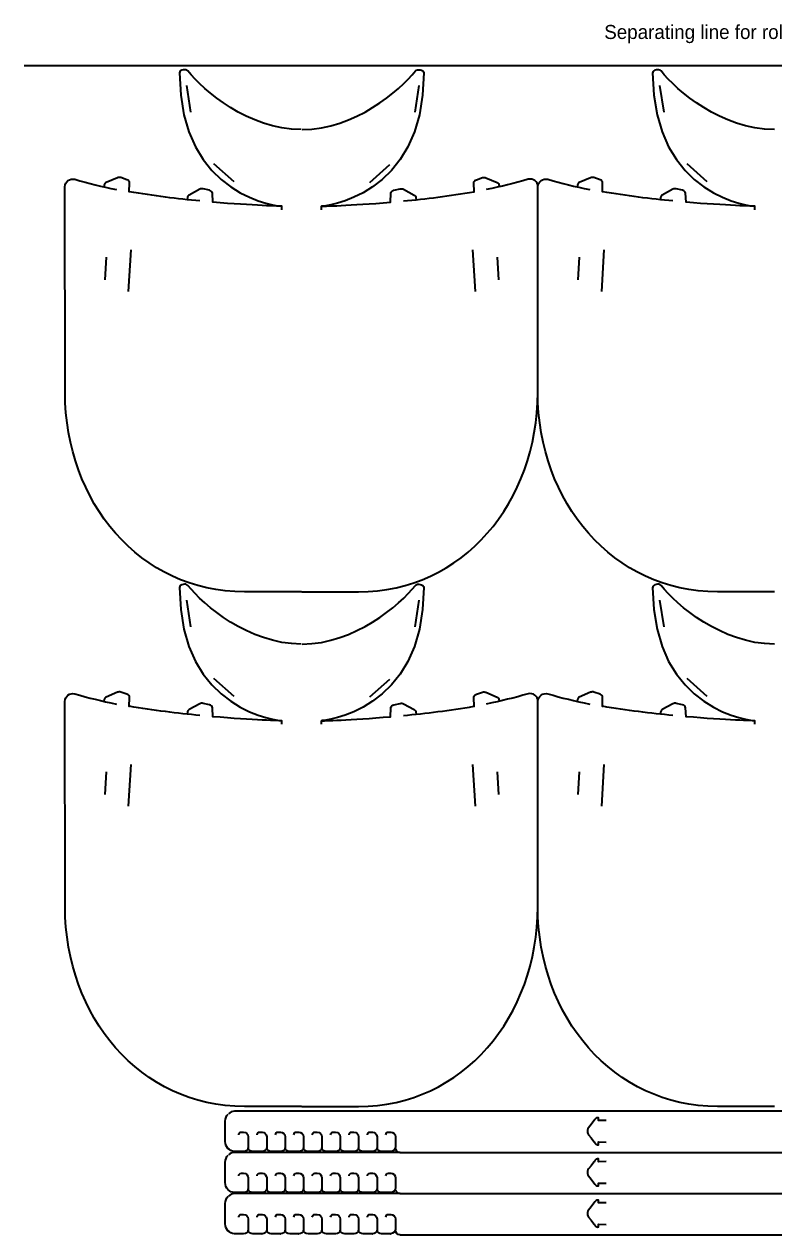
# Model space of a CAD drawing. Header units: inches. Extents: x 8 to 1056, y -872 to -97.
# Drawn here: x 8 to 488, y -872 to -97 of the extents above; entities that cross this region are included whole.
import ezdxf

# ---------------------------------------------------------------- set-up
doc = ezdxf.new("R2010")
doc.units = ezdxf.units.IN
doc.header["$MEASUREMENT"] = 0
doc.layers.add('Layer 1', color=7, linetype='Continuous')

msp = doc.modelspace()

# ---------------------------------------------------------------- linework, layer by layer
at = {"layer": 'Layer 1', "color": 240, "lineweight": 35, "true_color": 0xed1c24}
msp.add_lwpolyline([(7.7, -123.45), (1055.55, -123.45)], dxfattribs=at)
at = {"layer": 'Layer 1', "color": 250, "lineweight": 35, "true_color": 0x231f20}
for points in [[(114.37, -153.41), (111.77, -136.35)], [(257.91, -153.41), (260.52, -136.35)], [(417.18, -153.41), (414.57, -136.35)], [(142.05, -198.01), (129.14, -186.55)], [(228.83, -198.36), (241.74, -186.9)], [(444.85, -198.01), (431.94, -186.55)], [(172.59, -215.8), (172.59, -213.6)], [(197.94, -215.8), (197.94, -213.6)], [(475.39, -215.8), (475.39, -213.6)], [(60.14, -246.28), (59.28, -260.77)], [(75.94, -241.51), (74.26, -268.23)], [(294.59, -241.51), (296.27, -268.23)], [(310.38, -246.28), (311.24, -260.77)], [(362.95, -246.28), (362.09, -260.77)], [(378.74, -241.51), (377.06, -268.23)], [(114.37, -482.77), (111.77, -465.71)], [(257.91, -482.77), (260.52, -465.71)], [(417.18, -482.77), (414.57, -465.71)], [(142.05, -527.37), (129.14, -515.91)], [(228.83, -527.72), (241.74, -516.27)], [(444.85, -527.37), (431.94, -515.91)], [(172.59, -545.17), (172.59, -542.97)], [(197.94, -545.17), (197.94, -542.97)], [(475.39, -545.17), (475.39, -542.97)], [(75.94, -570.87), (74.26, -597.59)], [(294.59, -570.87), (296.27, -597.59)], [(378.74, -570.87), (377.06, -597.59)], [(60.14, -575.64), (59.28, -590.14)], [(310.38, -575.64), (311.24, -590.14)], [(362.95, -575.64), (362.09, -590.14)], [(248.19, -819.31), (142.3, -819.31)], [(248.19, -845.67), (142.3, -845.67)]]:
    msp.add_lwpolyline(points, dxfattribs=at)
for points, knots in [([(184.99, -164.53), (151.25, -164.44), (122.47, -139.56), (112.45, -126.95), (111.26, -125.46), (107.1, -126.32), (107.12, -128.22), (107.12, -128.22), (107.11, -128.22), (107.11, -128.22), (107.11, -208.88), (172.55, -213.6), (172.59, -213.6), (172.59, -213.6), (172.59, -213.6), (172.59, -213.6), (172.59, -213.6), (172.59, -213.6), (172.59, -213.6), (172.59, -213.6), (172.59, -213.6), (172.59, -213.6), (172.55, -213.6), (153.94, -213.2), (128.5, -211.01), (128.5, -211.01), (128.5, -211.01), (128.5, -211.01), (128.5, -211.01), (128.11, -205.28), (128.11, -205.28), (128.05, -204.29), (127.29, -203.77), (126.3, -203.39), (126.3, -203.39), (122.19, -202.44), (122.19, -202.44), (121.48, -202.28), (120.72, -202.38), (120.08, -202.73), (120.08, -202.73), (113.21, -206.49), (113.21, -206.49), (112.63, -206.81), (112.24, -207.4), (112.18, -208.06), (112.18, -208.06), (112.04, -209.46), (112.04, -209.46)], [0, 0, 0, 0, 1, 1, 1, 2, 2, 2, 3, 3, 3, 4, 4, 4, 5, 5, 5, 6, 6, 6, 7, 7, 7, 8, 8, 8, 9, 9, 9, 10, 10, 10, 11, 11, 11, 12, 12, 12, 13, 13, 13, 14, 14, 14, 15, 15, 15, 16, 16, 16, 16]), ([(185.54, -164.53), (219.27, -164.44), (248.05, -139.56), (258.08, -126.95), (259.26, -125.46), (263.43, -126.32), (263.41, -128.22), (263.41, -128.22), (263.42, -128.22), (263.42, -128.22), (263.42, -208.88), (197.97, -213.6), (197.94, -213.6), (197.94, -213.6), (197.94, -213.6), (197.94, -213.6), (197.94, -213.6), (197.94, -213.6), (197.94, -213.6), (197.94, -213.6), (197.94, -213.6), (197.94, -213.6), (197.98, -213.6), (216.59, -213.2), (242.02, -211.01), (242.02, -211.01), (242.02, -211.01), (242.02, -211.01), (242.02, -211.01), (242.42, -205.28), (242.42, -205.28), (242.47, -204.29), (243.24, -203.77), (244.23, -203.39), (244.23, -203.39), (248.33, -202.44), (248.33, -202.44), (249.05, -202.28), (249.8, -202.38), (250.45, -202.73), (250.45, -202.73), (257.32, -206.49), (257.32, -206.49), (257.9, -206.81), (258.29, -207.4), (258.35, -208.06), (258.35, -208.06), (258.48, -209.46), (258.48, -209.46)], [0, 0, 0, 0, 1, 1, 1, 2, 2, 2, 3, 3, 3, 4, 4, 4, 5, 5, 5, 6, 6, 6, 7, 7, 7, 8, 8, 8, 9, 9, 9, 10, 10, 10, 11, 11, 11, 12, 12, 12, 13, 13, 13, 14, 14, 14, 15, 15, 15, 16, 16, 16, 16]), ([(487.79, -164.53), (454.05, -164.44), (425.28, -139.56), (415.25, -126.95), (414.06, -125.46), (409.9, -126.32), (409.92, -128.22), (409.92, -128.22), (409.91, -128.22), (409.91, -128.22), (409.91, -208.88), (475.35, -213.6), (475.39, -213.6), (475.39, -213.6), (475.39, -213.6), (475.39, -213.6), (475.39, -213.6), (475.39, -213.6), (475.39, -213.6), (475.39, -213.6), (475.39, -213.6), (475.39, -213.6), (475.35, -213.6), (456.74, -213.2), (431.3, -211.01), (431.3, -211.01), (431.3, -211.01), (431.3, -211.01), (431.3, -211.01), (430.91, -205.28), (430.91, -205.28), (430.86, -204.29), (430.09, -203.77), (429.1, -203.39), (429.1, -203.39), (424.99, -202.44), (424.99, -202.44), (424.28, -202.28), (423.53, -202.38), (422.88, -202.73), (422.88, -202.73), (416.01, -206.49), (416.01, -206.49), (415.43, -206.81), (415.04, -207.4), (414.98, -208.06), (414.98, -208.06), (414.85, -209.46), (414.85, -209.46)], [0, 0, 0, 0, 1, 1, 1, 2, 2, 2, 3, 3, 3, 4, 4, 4, 5, 5, 5, 6, 6, 6, 7, 7, 7, 8, 8, 8, 9, 9, 9, 10, 10, 10, 11, 11, 11, 12, 12, 12, 13, 13, 13, 14, 14, 14, 15, 15, 15, 16, 16, 16, 16]), ([(185.06, -460.49), (185.06, -460.49), (148.62, -460.49), (148.62, -460.49), (81.82, -460.49), (33.87, -402.95), (33.87, -332.81), (33.87, -332.81), (33.71, -201.19), (33.71, -201.19), (33.71, -197.87), (36.88, -195.48), (40.07, -196.37), (49.01, -198.89), (57.07, -201.04), (66.82, -202.88)], [0, 0, 0, 0, 1, 1, 1, 2, 2, 2, 3, 3, 3, 4, 4, 4, 5, 5, 5, 5]), ([(120.09, -210.22), (106.02, -208.86), (90.41, -206.96), (74.96, -204.34), (74.96, -204.34), (74.95, -204.4), (74.95, -204.4), (74.95, -204.4), (74.95, -204.41), (74.95, -204.41), (74.95, -204.41), (75.09, -198.66), (75.09, -198.66), (75.13, -197.67), (74.42, -197.08), (73.47, -196.61), (73.47, -196.61), (69.47, -195.28), (69.47, -195.28), (68.77, -195.05), (68.01, -195.08), (67.34, -195.37), (67.34, -195.37), (60.15, -198.46), (60.15, -198.46), (59.54, -198.73), (59.1, -199.28), (58.97, -199.93), (58.97, -199.93), (58.71, -201.31), (58.71, -201.31)], [0, 0, 0, 0, 1, 1, 1, 2, 2, 2, 3, 3, 3, 4, 4, 4, 5, 5, 5, 6, 6, 6, 7, 7, 7, 8, 8, 8, 9, 9, 9, 10, 10, 10, 10]), ([(185.46, -460.49), (185.46, -460.49), (221.61, -460.49), (221.61, -460.49), (288.41, -460.49), (336.36, -402.95), (336.36, -332.81), (336.36, -332.81), (336.51, -201.19), (336.51, -201.19), (336.52, -197.87), (333.35, -195.48), (330.16, -196.37), (321.22, -198.89), (313.15, -201.04), (303.4, -202.88)], [0, 0, 0, 0, 1, 1, 1, 2, 2, 2, 3, 3, 3, 4, 4, 4, 5, 5, 5, 5]), ([(250.44, -210.22), (264.5, -208.86), (280.12, -206.96), (295.56, -204.34), (295.56, -204.34), (295.58, -204.4), (295.58, -204.4), (295.58, -204.4), (295.58, -204.41), (295.58, -204.41), (295.58, -204.41), (295.44, -198.66), (295.44, -198.66), (295.39, -197.67), (296.11, -197.08), (297.06, -196.61), (297.06, -196.61), (301.06, -195.28), (301.06, -195.28), (301.75, -195.05), (302.51, -195.08), (303.19, -195.37), (303.19, -195.37), (310.38, -198.46), (310.38, -198.46), (310.99, -198.73), (311.43, -199.28), (311.56, -199.93), (311.56, -199.93), (311.82, -201.31), (311.82, -201.31)], [0, 0, 0, 0, 1, 1, 1, 2, 2, 2, 3, 3, 3, 4, 4, 4, 5, 5, 5, 6, 6, 6, 7, 7, 7, 8, 8, 8, 9, 9, 9, 10, 10, 10, 10]), ([(336.51, -201.19), (336.51, -197.87), (339.68, -195.48), (342.87, -196.37), (351.81, -198.89), (359.87, -201.04), (369.63, -202.88)], [0, 0, 0, 0, 1, 1, 1, 2, 2, 2, 2]), ([(422.89, -210.22), (408.83, -208.86), (393.21, -206.96), (377.77, -204.34), (377.77, -204.34), (377.75, -204.4), (377.75, -204.4), (377.75, -204.4), (377.75, -204.41), (377.75, -204.41), (377.75, -204.41), (377.89, -198.66), (377.89, -198.66), (377.93, -197.67), (377.22, -197.08), (376.27, -196.61), (376.27, -196.61), (372.27, -195.28), (372.27, -195.28), (371.57, -195.05), (370.82, -195.08), (370.14, -195.37), (370.14, -195.37), (362.95, -198.46), (362.95, -198.46), (362.34, -198.73), (361.9, -199.28), (361.77, -199.93), (361.77, -199.93), (361.51, -201.31), (361.51, -201.31)], [0, 0, 0, 0, 1, 1, 1, 2, 2, 2, 3, 3, 3, 4, 4, 4, 5, 5, 5, 6, 6, 6, 7, 7, 7, 8, 8, 8, 9, 9, 9, 10, 10, 10, 10]), ([(487.87, -460.49), (487.87, -460.49), (451.42, -460.49), (451.42, -460.49), (384.62, -460.49), (336.36, -402.95), (336.36, -332.81)], [0, 0, 0, 0, 1, 1, 1, 2, 2, 2, 2]), ([(184.99, -493.89), (151.25, -493.8), (122.47, -468.92), (112.45, -456.31), (111.26, -454.82), (107.1, -455.68), (107.12, -457.59), (107.12, -457.59), (107.11, -457.59), (107.11, -457.59), (107.11, -538.24), (172.55, -542.97), (172.59, -542.97), (172.59, -542.97), (172.59, -542.97), (172.59, -542.97), (172.59, -542.97), (172.59, -542.97), (172.59, -542.97), (172.59, -542.97), (172.59, -542.97), (172.59, -542.97), (172.55, -542.97), (153.94, -542.56), (128.5, -540.37), (128.5, -540.37), (128.5, -540.38), (128.5, -540.38), (128.5, -540.38), (128.11, -534.64), (128.11, -534.64), (128.05, -533.65), (127.29, -533.13), (126.3, -532.75), (126.3, -532.75), (122.19, -531.81), (122.19, -531.81), (121.48, -531.64), (120.72, -531.75), (120.08, -532.1), (120.08, -532.1), (113.21, -535.85), (113.21, -535.85), (112.63, -536.17), (112.24, -536.76), (112.18, -537.42), (112.18, -537.42), (112.04, -538.82), (112.04, -538.82)], [0, 0, 0, 0, 1, 1, 1, 2, 2, 2, 3, 3, 3, 4, 4, 4, 5, 5, 5, 6, 6, 6, 7, 7, 7, 8, 8, 8, 9, 9, 9, 10, 10, 10, 11, 11, 11, 12, 12, 12, 13, 13, 13, 14, 14, 14, 15, 15, 15, 16, 16, 16, 16]), ([(185.54, -493.89), (219.27, -493.8), (248.05, -468.92), (258.08, -456.31), (259.26, -454.82), (263.43, -455.68), (263.41, -457.59), (263.41, -457.59), (263.42, -457.59), (263.42, -457.59), (263.42, -538.24), (197.97, -542.97), (197.94, -542.97), (197.94, -542.97), (197.94, -542.97), (197.94, -542.97), (197.94, -542.97), (197.94, -542.97), (197.94, -542.97), (197.94, -542.97), (197.94, -542.97), (197.94, -542.97), (197.98, -542.97), (216.59, -542.56), (242.02, -540.37), (242.02, -540.37), (242.02, -540.38), (242.02, -540.38), (242.02, -540.38), (242.42, -534.64), (242.42, -534.64), (242.47, -533.65), (243.24, -533.13), (244.23, -532.75), (244.23, -532.75), (248.33, -531.81), (248.33, -531.81), (249.05, -531.64), (249.8, -531.75), (250.45, -532.1), (250.45, -532.1), (257.32, -535.85), (257.32, -535.85), (257.9, -536.17), (258.29, -536.76), (258.35, -537.42), (258.35, -537.42), (258.48, -538.82), (258.48, -538.82)], [0, 0, 0, 0, 1, 1, 1, 2, 2, 2, 3, 3, 3, 4, 4, 4, 5, 5, 5, 6, 6, 6, 7, 7, 7, 8, 8, 8, 9, 9, 9, 10, 10, 10, 11, 11, 11, 12, 12, 12, 13, 13, 13, 14, 14, 14, 15, 15, 15, 16, 16, 16, 16]), ([(487.79, -493.89), (454.05, -493.8), (425.28, -468.92), (415.25, -456.31), (414.06, -454.82), (409.9, -455.68), (409.92, -457.59), (409.92, -457.59), (409.91, -457.59), (409.91, -457.59), (409.91, -538.24), (475.35, -542.97), (475.39, -542.97), (475.39, -542.97), (475.39, -542.97), (475.39, -542.97), (475.39, -542.97), (475.39, -542.97), (475.39, -542.97), (475.39, -542.97), (475.39, -542.97), (475.39, -542.97), (475.35, -542.97), (456.74, -542.56), (431.3, -540.37), (431.3, -540.37), (431.3, -540.38), (431.3, -540.38), (431.3, -540.38), (430.91, -534.64), (430.91, -534.64), (430.86, -533.65), (430.09, -533.13), (429.1, -532.75), (429.1, -532.75), (424.99, -531.81), (424.99, -531.81), (424.28, -531.64), (423.53, -531.75), (422.88, -532.1), (422.88, -532.1), (416.01, -535.85), (416.01, -535.85), (415.43, -536.17), (415.04, -536.76), (414.98, -537.42), (414.98, -537.42), (414.85, -538.82), (414.85, -538.82)], [0, 0, 0, 0, 1, 1, 1, 2, 2, 2, 3, 3, 3, 4, 4, 4, 5, 5, 5, 6, 6, 6, 7, 7, 7, 8, 8, 8, 9, 9, 9, 10, 10, 10, 11, 11, 11, 12, 12, 12, 13, 13, 13, 14, 14, 14, 15, 15, 15, 16, 16, 16, 16]), ([(185.06, -789.86), (185.06, -789.86), (148.62, -789.86), (148.62, -789.86), (81.82, -789.86), (33.87, -732.31), (33.87, -662.17), (33.87, -662.17), (33.71, -530.55), (33.71, -530.55), (33.71, -527.24), (36.88, -524.84), (40.07, -525.74), (49.01, -528.25), (57.07, -530.4), (66.82, -532.24)], [0, 0, 0, 0, 1, 1, 1, 2, 2, 2, 3, 3, 3, 4, 4, 4, 5, 5, 5, 5]), ([(120.09, -539.58), (106.02, -538.22), (90.41, -536.33), (74.96, -533.7), (74.96, -533.7), (74.95, -533.76), (74.95, -533.76), (74.95, -533.76), (74.95, -533.77), (74.95, -533.77), (74.95, -533.77), (75.09, -528.02), (75.09, -528.02), (75.13, -527.03), (74.42, -526.44), (73.47, -525.97), (73.47, -525.97), (69.47, -524.65), (69.47, -524.65), (68.77, -524.41), (68.01, -524.45), (67.34, -524.74), (67.34, -524.74), (60.15, -527.83), (60.15, -527.83), (59.54, -528.09), (59.1, -528.64), (58.97, -529.29), (58.97, -529.29), (58.71, -530.67), (58.71, -530.67)], [0, 0, 0, 0, 1, 1, 1, 2, 2, 2, 3, 3, 3, 4, 4, 4, 5, 5, 5, 6, 6, 6, 7, 7, 7, 8, 8, 8, 9, 9, 9, 10, 10, 10, 10]), ([(185.46, -789.86), (185.46, -789.86), (221.61, -789.86), (221.61, -789.86), (288.41, -789.86), (336.36, -732.31), (336.36, -662.17), (336.36, -662.17), (336.51, -530.55), (336.51, -530.55), (336.52, -527.24), (333.35, -524.84), (330.16, -525.74), (321.22, -528.25), (313.15, -530.4), (303.4, -532.24)], [0, 0, 0, 0, 1, 1, 1, 2, 2, 2, 3, 3, 3, 4, 4, 4, 5, 5, 5, 5]), ([(250.44, -539.58), (264.5, -538.22), (280.12, -536.33), (295.56, -533.7), (295.56, -533.7), (295.58, -533.76), (295.58, -533.76), (295.58, -533.76), (295.58, -533.77), (295.58, -533.77), (295.58, -533.77), (295.44, -528.02), (295.44, -528.02), (295.39, -527.03), (296.11, -526.44), (297.06, -525.97), (297.06, -525.97), (301.06, -524.65), (301.06, -524.65), (301.75, -524.41), (302.51, -524.45), (303.19, -524.74), (303.19, -524.74), (310.38, -527.83), (310.38, -527.83), (310.99, -528.09), (311.43, -528.64), (311.56, -529.29), (311.56, -529.29), (311.82, -530.67), (311.82, -530.67)], [0, 0, 0, 0, 1, 1, 1, 2, 2, 2, 3, 3, 3, 4, 4, 4, 5, 5, 5, 6, 6, 6, 7, 7, 7, 8, 8, 8, 9, 9, 9, 10, 10, 10, 10]), ([(336.51, -530.55), (336.51, -527.24), (339.68, -524.84), (342.87, -525.74), (351.81, -528.25), (359.87, -530.4), (369.63, -532.24)], [0, 0, 0, 0, 1, 1, 1, 2, 2, 2, 2]), ([(422.89, -539.58), (408.83, -538.22), (393.21, -536.33), (377.77, -533.7), (377.77, -533.7), (377.75, -533.76), (377.75, -533.76), (377.75, -533.76), (377.75, -533.77), (377.75, -533.77), (377.75, -533.77), (377.89, -528.02), (377.89, -528.02), (377.93, -527.03), (377.22, -526.44), (376.27, -525.97), (376.27, -525.97), (372.27, -524.65), (372.27, -524.65), (371.57, -524.41), (370.82, -524.45), (370.14, -524.74), (370.14, -524.74), (362.95, -527.83), (362.95, -527.83), (362.34, -528.09), (361.9, -528.64), (361.77, -529.29), (361.77, -529.29), (361.51, -530.67), (361.51, -530.67)], [0, 0, 0, 0, 1, 1, 1, 2, 2, 2, 3, 3, 3, 4, 4, 4, 5, 5, 5, 6, 6, 6, 7, 7, 7, 8, 8, 8, 9, 9, 9, 10, 10, 10, 10]), ([(487.87, -789.86), (487.87, -789.86), (451.42, -789.86), (451.42, -789.86), (384.62, -789.86), (336.36, -732.31), (336.36, -662.17)], [0, 0, 0, 0, 1, 1, 1, 2, 2, 2, 2]), ([(144.96, -807.97), (144.96, -807.03), (145.72, -806.27), (146.66, -806.27), (146.66, -806.27), (148.14, -806.27), (148.14, -806.27), (149.78, -806.27), (151.11, -807.6), (151.11, -809.24), (151.11, -809.24), (151.11, -816.36), (151.11, -816.36), (151.11, -817.99), (149.78, -818.62), (148.14, -818.62), (148.14, -818.62), (148.01, -818.62), (148.01, -818.62), (148.01, -818.62), (142.3, -818.62), (142.3, -818.62), (142.3, -818.62), (142.26, -818.61), (142.26, -818.61), (142.26, -818.61), (142.3, -818.61), (142.3, -818.61), (139.02, -818.61), (136.35, -815.76), (136.35, -812.26), (136.35, -812.26), (136.35, -799.32), (136.35, -799.32), (136.35, -797.5), (137.08, -795.86), (138.23, -794.71)], [0, 0, 0, 0, 1, 1, 1, 2, 2, 2, 3, 3, 3, 4, 4, 4, 5, 5, 5, 6, 6, 6, 7, 7, 7, 8, 8, 8, 9, 9, 9, 10, 10, 10, 11, 11, 11, 12, 12, 12, 12]), ([(721.51, -795.94), (721.51, -794.31), (720.19, -792.98), (718.55, -792.98), (718.55, -792.98), (142.3, -792.97), (142.3, -792.97), (140.86, -792.97), (139.47, -793.59), (138.44, -794.5)], [0, 0, 0, 0, 1, 1, 1, 2, 2, 2, 3, 3, 3, 3]), ([(380.22, -798.79), (380.22, -798.79), (375.19, -798.9), (375.19, -798.9), (375.19, -798.9), (375.19, -797.14), (375.19, -797.14), (375.19, -796.92), (374.27, -797.13), (374.07, -797.21), (372.97, -797.67), (374.07, -797.21), (368.77, -803.5), (368.41, -803.93), (368.13, -804.41), (368.13, -804.97), (368.13, -804.97), (368.13, -806.5), (368.13, -806.5), (368.13, -807.05), (368.41, -807.54), (368.77, -807.96), (374.07, -814.25), (372.97, -813.8), (374.07, -814.25), (374.27, -814.34), (375.19, -814.54), (375.19, -814.33), (375.19, -814.33), (375.19, -812.57), (375.19, -812.57), (375.19, -812.57), (380.22, -812.67), (380.22, -812.67)], [0, 0, 0, 0, 1, 1, 1, 2, 2, 2, 3, 3, 3, 4, 4, 4, 5, 5, 5, 6, 6, 6, 7, 7, 7, 8, 8, 8, 9, 9, 9, 10, 10, 10, 11, 11, 11, 11]), ([(156.73, -807.97), (156.73, -807.03), (157.49, -806.27), (158.43, -806.27), (158.43, -806.27), (159.91, -806.27), (159.91, -806.27), (161.55, -806.27), (162.88, -807.6), (162.88, -809.24), (162.88, -809.24), (162.88, -816.36), (162.88, -816.36), (162.88, -817.99), (161.55, -818.62), (159.91, -818.62), (159.91, -818.62), (159.78, -818.62), (159.78, -818.62), (159.78, -818.62), (159.91, -818.62), (159.91, -818.62), (159.91, -818.62), (154.07, -818.62), (154.07, -818.62), (152.43, -818.62), (151.11, -817.99), (151.11, -816.36)], [0, 0, 0, 0, 1, 1, 1, 2, 2, 2, 3, 3, 3, 4, 4, 4, 5, 5, 5, 6, 6, 6, 7, 7, 7, 8, 8, 8, 9, 9, 9, 9]), ([(168.5, -807.97), (168.5, -807.03), (169.26, -806.27), (170.2, -806.27), (170.2, -806.27), (171.68, -806.27), (171.68, -806.27), (173.32, -806.27), (174.64, -807.6), (174.64, -809.24), (174.64, -809.24), (174.64, -816.36), (174.64, -816.36), (174.64, -817.99), (173.32, -818.62), (171.68, -818.62), (171.68, -818.62), (171.55, -818.62), (171.55, -818.62), (171.55, -818.62), (171.68, -818.62), (171.68, -818.62), (171.68, -818.62), (165.84, -818.62), (165.84, -818.62), (164.2, -818.62), (162.88, -817.99), (162.88, -816.36)], [0, 0, 0, 0, 1, 1, 1, 2, 2, 2, 3, 3, 3, 4, 4, 4, 5, 5, 5, 6, 6, 6, 7, 7, 7, 8, 8, 8, 9, 9, 9, 9]), ([(180.27, -807.97), (180.27, -807.03), (181.03, -806.27), (181.97, -806.27), (181.97, -806.27), (183.45, -806.27), (183.45, -806.27), (185.09, -806.27), (186.41, -807.6), (186.41, -809.24), (186.41, -809.24), (186.41, -816.36), (186.41, -816.36), (186.41, -817.99), (185.09, -818.62), (183.45, -818.62), (183.45, -818.62), (183.32, -818.62), (183.32, -818.62), (183.32, -818.62), (183.45, -818.62), (183.45, -818.62), (183.45, -818.62), (177.61, -818.62), (177.61, -818.62), (175.97, -818.62), (174.64, -817.99), (174.64, -816.36)], [0, 0, 0, 0, 1, 1, 1, 2, 2, 2, 3, 3, 3, 4, 4, 4, 5, 5, 5, 6, 6, 6, 7, 7, 7, 8, 8, 8, 9, 9, 9, 9]), ([(192.04, -807.97), (192.04, -807.03), (192.8, -806.27), (193.74, -806.27), (193.74, -806.27), (195.22, -806.27), (195.22, -806.27), (196.86, -806.27), (198.18, -807.6), (198.18, -809.24), (198.18, -809.24), (198.18, -816.36), (198.18, -816.36), (198.18, -817.99), (196.86, -818.62), (195.22, -818.62), (195.22, -818.62), (195.09, -818.62), (195.09, -818.62), (195.09, -818.62), (195.22, -818.62), (195.22, -818.62), (195.22, -818.62), (189.38, -818.62), (189.38, -818.62), (187.74, -818.62), (186.41, -817.99), (186.41, -816.36)], [0, 0, 0, 0, 1, 1, 1, 2, 2, 2, 3, 3, 3, 4, 4, 4, 5, 5, 5, 6, 6, 6, 7, 7, 7, 8, 8, 8, 9, 9, 9, 9]), ([(203.81, -807.97), (203.81, -807.03), (204.57, -806.27), (205.51, -806.27), (205.51, -806.27), (206.99, -806.27), (206.99, -806.27), (208.63, -806.27), (209.95, -807.6), (209.95, -809.24), (209.95, -809.24), (209.95, -816.36), (209.95, -816.36), (209.95, -817.99), (208.63, -818.62), (206.99, -818.62), (206.99, -818.62), (206.86, -818.62), (206.86, -818.62), (206.86, -818.62), (206.99, -818.62), (206.99, -818.62), (206.99, -818.62), (201.15, -818.62), (201.15, -818.62), (199.51, -818.62), (198.18, -817.99), (198.18, -816.36)], [0, 0, 0, 0, 1, 1, 1, 2, 2, 2, 3, 3, 3, 4, 4, 4, 5, 5, 5, 6, 6, 6, 7, 7, 7, 8, 8, 8, 9, 9, 9, 9]), ([(215.58, -807.97), (215.58, -807.03), (216.34, -806.27), (217.27, -806.27), (217.27, -806.27), (218.76, -806.27), (218.76, -806.27), (220.4, -806.27), (221.72, -807.6), (221.72, -809.24), (221.72, -809.24), (221.72, -816.36), (221.72, -816.36), (221.72, -817.99), (220.4, -818.62), (218.76, -818.62), (218.76, -818.62), (218.63, -818.62), (218.63, -818.62), (218.63, -818.62), (218.76, -818.62), (218.76, -818.62), (218.76, -818.62), (212.92, -818.62), (212.92, -818.62), (211.28, -818.62), (209.95, -817.99), (209.95, -816.36)], [0, 0, 0, 0, 1, 1, 1, 2, 2, 2, 3, 3, 3, 4, 4, 4, 5, 5, 5, 6, 6, 6, 7, 7, 7, 8, 8, 8, 9, 9, 9, 9]), ([(227.35, -807.97), (227.35, -807.03), (228.11, -806.27), (229.04, -806.27), (229.04, -806.27), (230.53, -806.27), (230.53, -806.27), (232.16, -806.27), (233.49, -807.6), (233.49, -809.24), (233.49, -809.24), (233.49, -816.36), (233.49, -816.36), (233.49, -817.99), (232.16, -818.62), (230.53, -818.62), (230.53, -818.62), (230.4, -818.62), (230.4, -818.62), (230.4, -818.62), (230.53, -818.62), (230.53, -818.62), (230.53, -818.62), (224.69, -818.62), (224.69, -818.62), (223.05, -818.62), (221.72, -817.99), (221.72, -816.36)], [0, 0, 0, 0, 1, 1, 1, 2, 2, 2, 3, 3, 3, 4, 4, 4, 5, 5, 5, 6, 6, 6, 7, 7, 7, 8, 8, 8, 9, 9, 9, 9]), ([(239.12, -807.97), (239.12, -807.03), (239.88, -806.27), (240.81, -806.27), (240.81, -806.27), (242.3, -806.27), (242.3, -806.27), (243.93, -806.27), (245.26, -807.6), (245.26, -809.24), (245.26, -809.24), (245.26, -815.65), (245.26, -815.65), (245.26, -817.29), (243.93, -818.62), (242.3, -818.62), (242.3, -818.62), (242.17, -818.62), (242.17, -818.62), (242.17, -818.62), (242.3, -818.62), (242.3, -818.62), (242.3, -818.62), (236.46, -818.62), (236.46, -818.62), (234.82, -818.62), (233.49, -817.99), (233.49, -816.36)], [0, 0, 0, 0, 1, 1, 1, 2, 2, 2, 3, 3, 3, 4, 4, 4, 5, 5, 5, 6, 6, 6, 7, 7, 7, 8, 8, 8, 9, 9, 9, 9]), ([(144.96, -834.32), (144.96, -833.38), (145.72, -832.62), (146.66, -832.62), (146.66, -832.62), (148.14, -832.62), (148.14, -832.62), (149.78, -832.62), (151.11, -833.95), (151.11, -835.59), (151.11, -835.59), (151.11, -842.7), (151.11, -842.7), (151.11, -844.34), (149.78, -844.96), (148.14, -844.96), (148.14, -844.96), (148.01, -844.96), (148.01, -844.96), (148.01, -844.96), (142.3, -844.96), (142.3, -844.96), (142.3, -844.96), (142.26, -844.96), (142.26, -844.96), (142.26, -844.96), (142.3, -844.96), (142.3, -844.96), (139.02, -844.96), (136.35, -842.11), (136.35, -838.61), (136.35, -838.61), (136.35, -825.67), (136.35, -825.67), (136.35, -823.85), (137.08, -822.21), (138.23, -821.05)], [0, 0, 0, 0, 1, 1, 1, 2, 2, 2, 3, 3, 3, 4, 4, 4, 5, 5, 5, 6, 6, 6, 7, 7, 7, 8, 8, 8, 9, 9, 9, 10, 10, 10, 11, 11, 11, 12, 12, 12, 12]), ([(248.19, -819.31), (248.19, -819.31), (248.23, -819.31), (248.23, -819.31), (246.59, -819.31), (245.26, -817.98), (245.26, -816.35)], [0, 0, 0, 0, 1, 1, 1, 2, 2, 2, 2]), ([(248.19, -819.32), (248.19, -819.32), (824.47, -819.32), (824.47, -819.32), (825.91, -819.32), (827.3, -818.7), (828.33, -817.79)], [0, 0, 0, 0, 1, 1, 1, 2, 2, 2, 2]), ([(380.22, -825.14), (380.22, -825.14), (375.19, -825.25), (375.19, -825.25), (375.19, -825.25), (375.19, -823.48), (375.19, -823.48), (375.19, -823.27), (374.27, -823.48), (374.07, -823.56), (372.97, -824.01), (374.07, -823.56), (368.77, -829.85), (368.41, -830.28), (368.13, -830.76), (368.13, -831.32), (368.13, -831.32), (368.13, -832.85), (368.13, -832.85), (368.13, -833.4), (368.41, -833.88), (368.77, -834.31), (374.07, -840.6), (372.97, -840.15), (374.07, -840.6), (374.27, -840.68), (375.19, -840.89), (375.19, -840.68), (375.19, -840.68), (375.19, -838.91), (375.19, -838.91), (375.19, -838.91), (380.22, -839.02), (380.22, -839.02)], [0, 0, 0, 0, 1, 1, 1, 2, 2, 2, 3, 3, 3, 4, 4, 4, 5, 5, 5, 6, 6, 6, 7, 7, 7, 8, 8, 8, 9, 9, 9, 10, 10, 10, 11, 11, 11, 11]), ([(156.73, -834.32), (156.73, -833.38), (157.49, -832.62), (158.43, -832.62), (158.43, -832.62), (159.91, -832.62), (159.91, -832.62), (161.55, -832.62), (162.88, -833.95), (162.88, -835.59), (162.88, -835.59), (162.88, -842.7), (162.88, -842.7), (162.88, -844.34), (161.55, -844.96), (159.91, -844.96), (159.91, -844.96), (159.78, -844.96), (159.78, -844.96), (159.78, -844.96), (159.91, -844.96), (159.91, -844.96), (159.91, -844.96), (154.07, -844.96), (154.07, -844.96), (152.43, -844.96), (151.11, -844.34), (151.11, -842.7)], [0, 0, 0, 0, 1, 1, 1, 2, 2, 2, 3, 3, 3, 4, 4, 4, 5, 5, 5, 6, 6, 6, 7, 7, 7, 8, 8, 8, 9, 9, 9, 9]), ([(168.5, -834.32), (168.5, -833.38), (169.26, -832.62), (170.2, -832.62), (170.2, -832.62), (171.68, -832.62), (171.68, -832.62), (173.32, -832.62), (174.64, -833.95), (174.64, -835.59), (174.64, -835.59), (174.64, -842.7), (174.64, -842.7), (174.64, -844.34), (173.32, -844.96), (171.68, -844.96), (171.68, -844.96), (171.55, -844.96), (171.55, -844.96), (171.55, -844.96), (171.68, -844.96), (171.68, -844.96), (171.68, -844.96), (165.84, -844.96), (165.84, -844.96), (164.2, -844.96), (162.88, -844.34), (162.88, -842.7)], [0, 0, 0, 0, 1, 1, 1, 2, 2, 2, 3, 3, 3, 4, 4, 4, 5, 5, 5, 6, 6, 6, 7, 7, 7, 8, 8, 8, 9, 9, 9, 9]), ([(180.27, -834.32), (180.27, -833.38), (181.03, -832.62), (181.97, -832.62), (181.97, -832.62), (183.45, -832.62), (183.45, -832.62), (185.09, -832.62), (186.41, -833.95), (186.41, -835.59), (186.41, -835.59), (186.41, -842.7), (186.41, -842.7), (186.41, -844.34), (185.09, -844.96), (183.45, -844.96), (183.45, -844.96), (183.32, -844.96), (183.32, -844.96), (183.32, -844.96), (183.45, -844.96), (183.45, -844.96), (183.45, -844.96), (177.61, -844.96), (177.61, -844.96), (175.97, -844.96), (174.64, -844.34), (174.64, -842.7)], [0, 0, 0, 0, 1, 1, 1, 2, 2, 2, 3, 3, 3, 4, 4, 4, 5, 5, 5, 6, 6, 6, 7, 7, 7, 8, 8, 8, 9, 9, 9, 9]), ([(192.04, -834.32), (192.04, -833.38), (192.8, -832.62), (193.74, -832.62), (193.74, -832.62), (195.22, -832.62), (195.22, -832.62), (196.86, -832.62), (198.18, -833.95), (198.18, -835.59), (198.18, -835.59), (198.18, -842.7), (198.18, -842.7), (198.18, -844.34), (196.86, -844.96), (195.22, -844.96), (195.22, -844.96), (195.09, -844.96), (195.09, -844.96), (195.09, -844.96), (195.22, -844.96), (195.22, -844.96), (195.22, -844.96), (189.38, -844.96), (189.38, -844.96), (187.74, -844.96), (186.41, -844.34), (186.41, -842.7)], [0, 0, 0, 0, 1, 1, 1, 2, 2, 2, 3, 3, 3, 4, 4, 4, 5, 5, 5, 6, 6, 6, 7, 7, 7, 8, 8, 8, 9, 9, 9, 9]), ([(203.81, -834.32), (203.81, -833.38), (204.57, -832.62), (205.51, -832.62), (205.51, -832.62), (206.99, -832.62), (206.99, -832.62), (208.63, -832.62), (209.95, -833.95), (209.95, -835.59), (209.95, -835.59), (209.95, -842.7), (209.95, -842.7), (209.95, -844.34), (208.63, -844.96), (206.99, -844.96), (206.99, -844.96), (206.86, -844.96), (206.86, -844.96), (206.86, -844.96), (206.99, -844.96), (206.99, -844.96), (206.99, -844.96), (201.15, -844.96), (201.15, -844.96), (199.51, -844.96), (198.18, -844.34), (198.18, -842.7)], [0, 0, 0, 0, 1, 1, 1, 2, 2, 2, 3, 3, 3, 4, 4, 4, 5, 5, 5, 6, 6, 6, 7, 7, 7, 8, 8, 8, 9, 9, 9, 9]), ([(215.58, -834.32), (215.58, -833.38), (216.34, -832.62), (217.27, -832.62), (217.27, -832.62), (218.76, -832.62), (218.76, -832.62), (220.4, -832.62), (221.72, -833.95), (221.72, -835.59), (221.72, -835.59), (221.72, -842.7), (221.72, -842.7), (221.72, -844.34), (220.4, -844.96), (218.76, -844.96), (218.76, -844.96), (218.63, -844.96), (218.63, -844.96), (218.63, -844.96), (218.76, -844.96), (218.76, -844.96), (218.76, -844.96), (212.92, -844.96), (212.92, -844.96), (211.28, -844.96), (209.95, -844.34), (209.95, -842.7)], [0, 0, 0, 0, 1, 1, 1, 2, 2, 2, 3, 3, 3, 4, 4, 4, 5, 5, 5, 6, 6, 6, 7, 7, 7, 8, 8, 8, 9, 9, 9, 9]), ([(227.35, -834.32), (227.35, -833.38), (228.11, -832.62), (229.04, -832.62), (229.04, -832.62), (230.53, -832.62), (230.53, -832.62), (232.16, -832.62), (233.49, -833.95), (233.49, -835.59), (233.49, -835.59), (233.49, -842.7), (233.49, -842.7), (233.49, -844.34), (232.16, -844.96), (230.53, -844.96), (230.53, -844.96), (230.4, -844.96), (230.4, -844.96), (230.4, -844.96), (230.53, -844.96), (230.53, -844.96), (230.53, -844.96), (224.69, -844.96), (224.69, -844.96), (223.05, -844.96), (221.72, -844.34), (221.72, -842.7)], [0, 0, 0, 0, 1, 1, 1, 2, 2, 2, 3, 3, 3, 4, 4, 4, 5, 5, 5, 6, 6, 6, 7, 7, 7, 8, 8, 8, 9, 9, 9, 9]), ([(239.12, -834.32), (239.12, -833.38), (239.88, -832.62), (240.81, -832.62), (240.81, -832.62), (242.3, -832.62), (242.3, -832.62), (243.93, -832.62), (245.26, -833.95), (245.26, -835.59), (245.26, -835.59), (245.26, -842), (245.26, -842), (245.26, -843.64), (243.93, -844.96), (242.3, -844.96), (242.3, -844.96), (242.17, -844.96), (242.17, -844.96), (242.17, -844.96), (242.3, -844.96), (242.3, -844.96), (242.3, -844.96), (236.46, -844.96), (236.46, -844.96), (234.82, -844.96), (233.49, -844.34), (233.49, -842.7)], [0, 0, 0, 0, 1, 1, 1, 2, 2, 2, 3, 3, 3, 4, 4, 4, 5, 5, 5, 6, 6, 6, 7, 7, 7, 8, 8, 8, 9, 9, 9, 9]), ([(248.19, -845.66), (248.19, -845.66), (248.23, -845.66), (248.23, -845.66), (246.59, -845.66), (245.26, -844.33), (245.26, -842.69)], [0, 0, 0, 0, 1, 1, 1, 2, 2, 2, 2]), ([(248.19, -845.67), (248.19, -845.67), (824.47, -845.67), (824.47, -845.67), (825.91, -845.67), (827.3, -845.05), (828.33, -844.14)], [0, 0, 0, 0, 1, 1, 1, 2, 2, 2, 2]), ([(144.96, -860.67), (144.96, -859.73), (145.72, -858.97), (146.66, -858.97), (146.66, -858.97), (148.14, -858.97), (148.14, -858.97), (149.78, -858.97), (151.11, -860.3), (151.11, -861.93), (151.11, -861.93), (151.11, -869.05), (151.11, -869.05), (151.11, -870.69), (149.78, -871.31), (148.14, -871.31), (148.14, -871.31), (148.01, -871.31), (148.01, -871.31), (148.01, -871.31), (142.3, -871.31), (142.3, -871.31), (142.3, -871.31), (142.26, -871.3), (142.26, -871.3), (142.26, -871.3), (142.3, -871.3), (142.3, -871.3), (139.02, -871.3), (136.35, -868.46), (136.35, -864.95), (136.35, -864.95), (136.35, -852.02), (136.35, -852.02), (136.35, -850.2), (137.08, -848.56), (138.23, -847.4)], [0, 0, 0, 0, 1, 1, 1, 2, 2, 2, 3, 3, 3, 4, 4, 4, 5, 5, 5, 6, 6, 6, 7, 7, 7, 8, 8, 8, 9, 9, 9, 10, 10, 10, 11, 11, 11, 12, 12, 12, 12]), ([(380.22, -851.49), (380.22, -851.49), (375.19, -851.59), (375.19, -851.59), (375.19, -851.59), (375.19, -849.83), (375.19, -849.83), (375.19, -849.62), (374.27, -849.82), (374.07, -849.91), (372.97, -850.36), (374.07, -849.91), (368.77, -856.2), (368.41, -856.62), (368.13, -857.11), (368.13, -857.66), (368.13, -857.66), (368.13, -859.19), (368.13, -859.19), (368.13, -859.75), (368.41, -860.23), (368.77, -860.66), (374.07, -866.95), (372.97, -866.5), (374.07, -866.95), (374.27, -867.03), (375.19, -867.24), (375.19, -867.03), (375.19, -867.03), (375.19, -865.26), (375.19, -865.26), (375.19, -865.26), (380.22, -865.37), (380.22, -865.37)], [0, 0, 0, 0, 1, 1, 1, 2, 2, 2, 3, 3, 3, 4, 4, 4, 5, 5, 5, 6, 6, 6, 7, 7, 7, 8, 8, 8, 9, 9, 9, 10, 10, 10, 11, 11, 11, 11]), ([(156.73, -860.67), (156.73, -859.73), (157.49, -858.97), (158.43, -858.97), (158.43, -858.97), (159.91, -858.97), (159.91, -858.97), (161.55, -858.97), (162.88, -860.3), (162.88, -861.93), (162.88, -861.93), (162.88, -869.05), (162.88, -869.05), (162.88, -870.69), (161.55, -871.31), (159.91, -871.31), (159.91, -871.31), (159.78, -871.31), (159.78, -871.31), (159.78, -871.31), (159.91, -871.31), (159.91, -871.31), (159.91, -871.31), (154.07, -871.31), (154.07, -871.31), (152.43, -871.31), (151.11, -870.69), (151.11, -869.05)], [0, 0, 0, 0, 1, 1, 1, 2, 2, 2, 3, 3, 3, 4, 4, 4, 5, 5, 5, 6, 6, 6, 7, 7, 7, 8, 8, 8, 9, 9, 9, 9]), ([(168.5, -860.67), (168.5, -859.73), (169.26, -858.97), (170.2, -858.97), (170.2, -858.97), (171.68, -858.97), (171.68, -858.97), (173.32, -858.97), (174.64, -860.3), (174.64, -861.93), (174.64, -861.93), (174.64, -869.05), (174.64, -869.05), (174.64, -870.69), (173.32, -871.31), (171.68, -871.31), (171.68, -871.31), (171.55, -871.31), (171.55, -871.31), (171.55, -871.31), (171.68, -871.31), (171.68, -871.31), (171.68, -871.31), (165.84, -871.31), (165.84, -871.31), (164.2, -871.31), (162.88, -870.69), (162.88, -869.05)], [0, 0, 0, 0, 1, 1, 1, 2, 2, 2, 3, 3, 3, 4, 4, 4, 5, 5, 5, 6, 6, 6, 7, 7, 7, 8, 8, 8, 9, 9, 9, 9]), ([(180.27, -860.67), (180.27, -859.73), (181.03, -858.97), (181.97, -858.97), (181.97, -858.97), (183.45, -858.97), (183.45, -858.97), (185.09, -858.97), (186.41, -860.3), (186.41, -861.93), (186.41, -861.93), (186.41, -869.05), (186.41, -869.05), (186.41, -870.69), (185.09, -871.31), (183.45, -871.31), (183.45, -871.31), (183.32, -871.31), (183.32, -871.31), (183.32, -871.31), (183.45, -871.31), (183.45, -871.31), (183.45, -871.31), (177.61, -871.31), (177.61, -871.31), (175.97, -871.31), (174.64, -870.69), (174.64, -869.05)], [0, 0, 0, 0, 1, 1, 1, 2, 2, 2, 3, 3, 3, 4, 4, 4, 5, 5, 5, 6, 6, 6, 7, 7, 7, 8, 8, 8, 9, 9, 9, 9]), ([(192.04, -860.67), (192.04, -859.73), (192.8, -858.97), (193.74, -858.97), (193.74, -858.97), (195.22, -858.97), (195.22, -858.97), (196.86, -858.97), (198.18, -860.3), (198.18, -861.93), (198.18, -861.93), (198.18, -869.05), (198.18, -869.05), (198.18, -870.69), (196.86, -871.31), (195.22, -871.31), (195.22, -871.31), (195.09, -871.31), (195.09, -871.31), (195.09, -871.31), (195.22, -871.31), (195.22, -871.31), (195.22, -871.31), (189.38, -871.31), (189.38, -871.31), (187.74, -871.31), (186.41, -870.69), (186.41, -869.05)], [0, 0, 0, 0, 1, 1, 1, 2, 2, 2, 3, 3, 3, 4, 4, 4, 5, 5, 5, 6, 6, 6, 7, 7, 7, 8, 8, 8, 9, 9, 9, 9]), ([(203.81, -860.67), (203.81, -859.73), (204.57, -858.97), (205.51, -858.97), (205.51, -858.97), (206.99, -858.97), (206.99, -858.97), (208.63, -858.97), (209.95, -860.3), (209.95, -861.93), (209.95, -861.93), (209.95, -869.05), (209.95, -869.05), (209.95, -870.69), (208.63, -871.31), (206.99, -871.31), (206.99, -871.31), (206.86, -871.31), (206.86, -871.31), (206.86, -871.31), (206.99, -871.31), (206.99, -871.31), (206.99, -871.31), (201.15, -871.31), (201.15, -871.31), (199.51, -871.31), (198.18, -870.69), (198.18, -869.05)], [0, 0, 0, 0, 1, 1, 1, 2, 2, 2, 3, 3, 3, 4, 4, 4, 5, 5, 5, 6, 6, 6, 7, 7, 7, 8, 8, 8, 9, 9, 9, 9]), ([(215.58, -860.67), (215.58, -859.73), (216.34, -858.97), (217.27, -858.97), (217.27, -858.97), (218.76, -858.97), (218.76, -858.97), (220.4, -858.97), (221.72, -860.3), (221.72, -861.93), (221.72, -861.93), (221.72, -869.05), (221.72, -869.05), (221.72, -870.69), (220.4, -871.31), (218.76, -871.31), (218.76, -871.31), (218.63, -871.31), (218.63, -871.31), (218.63, -871.31), (218.76, -871.31), (218.76, -871.31), (218.76, -871.31), (212.92, -871.31), (212.92, -871.31), (211.28, -871.31), (209.95, -870.69), (209.95, -869.05)], [0, 0, 0, 0, 1, 1, 1, 2, 2, 2, 3, 3, 3, 4, 4, 4, 5, 5, 5, 6, 6, 6, 7, 7, 7, 8, 8, 8, 9, 9, 9, 9]), ([(227.35, -860.67), (227.35, -859.73), (228.11, -858.97), (229.04, -858.97), (229.04, -858.97), (230.53, -858.97), (230.53, -858.97), (232.16, -858.97), (233.49, -860.3), (233.49, -861.93), (233.49, -861.93), (233.49, -869.05), (233.49, -869.05), (233.49, -870.69), (232.16, -871.31), (230.53, -871.31), (230.53, -871.31), (230.4, -871.31), (230.4, -871.31), (230.4, -871.31), (230.53, -871.31), (230.53, -871.31), (230.53, -871.31), (224.69, -871.31), (224.69, -871.31), (223.05, -871.31), (221.72, -870.69), (221.72, -869.05)], [0, 0, 0, 0, 1, 1, 1, 2, 2, 2, 3, 3, 3, 4, 4, 4, 5, 5, 5, 6, 6, 6, 7, 7, 7, 8, 8, 8, 9, 9, 9, 9]), ([(239.12, -860.67), (239.12, -859.73), (239.88, -858.97), (240.81, -858.97), (240.81, -858.97), (242.3, -858.97), (242.3, -858.97), (243.93, -858.97), (245.26, -860.3), (245.26, -861.93), (245.26, -861.93), (245.26, -868.35), (245.26, -868.35), (245.26, -869.98), (243.93, -871.31), (242.3, -871.31), (242.3, -871.31), (242.17, -871.31), (242.17, -871.31), (242.17, -871.31), (242.3, -871.31), (242.3, -871.31), (242.3, -871.31), (236.46, -871.31), (236.46, -871.31), (234.82, -871.31), (233.49, -870.69), (233.49, -869.05)], [0, 0, 0, 0, 1, 1, 1, 2, 2, 2, 3, 3, 3, 4, 4, 4, 5, 5, 5, 6, 6, 6, 7, 7, 7, 8, 8, 8, 9, 9, 9, 9]), ([(248.19, -872.01), (248.19, -872.01), (248.23, -872.01), (248.23, -872.01), (246.59, -872.01), (245.26, -870.68), (245.26, -869.04)], [0, 0, 0, 0, 1, 1, 1, 2, 2, 2, 2]), ([(248.19, -872.02), (248.19, -872.02), (824.47, -872.01), (824.47, -872.01), (825.91, -872.01), (827.3, -871.4), (828.33, -870.49)], [0, 0, 0, 0, 1, 1, 1, 2, 2, 2, 2])]:
    msp.add_open_spline(points, degree=3, knots=knots, dxfattribs=at)
for points in [[(142.3, -819.32), (140.86, -819.32), (139.47, -819.94), (138.44, -820.85)], [(142.3, -845.67), (140.86, -845.67), (139.47, -846.29), (138.44, -847.19)]]:
    msp.add_open_spline(points, degree=3, dxfattribs=at)

# ---------------------------------------------------------------- texts
at = {"layer": 'Layer 1', "color": 250, "true_color": 0x231f20, "insert": (378.92, -109.25), "char_height": 8.9916, "attachment_point": 7}
msp.add_mtext('\\fMyriad Pro|b0|i0|c0|p34;\\W1;Separating line for roll separation (optional)', dxfattribs=at)

doc.saveas('drawing.dxf')
